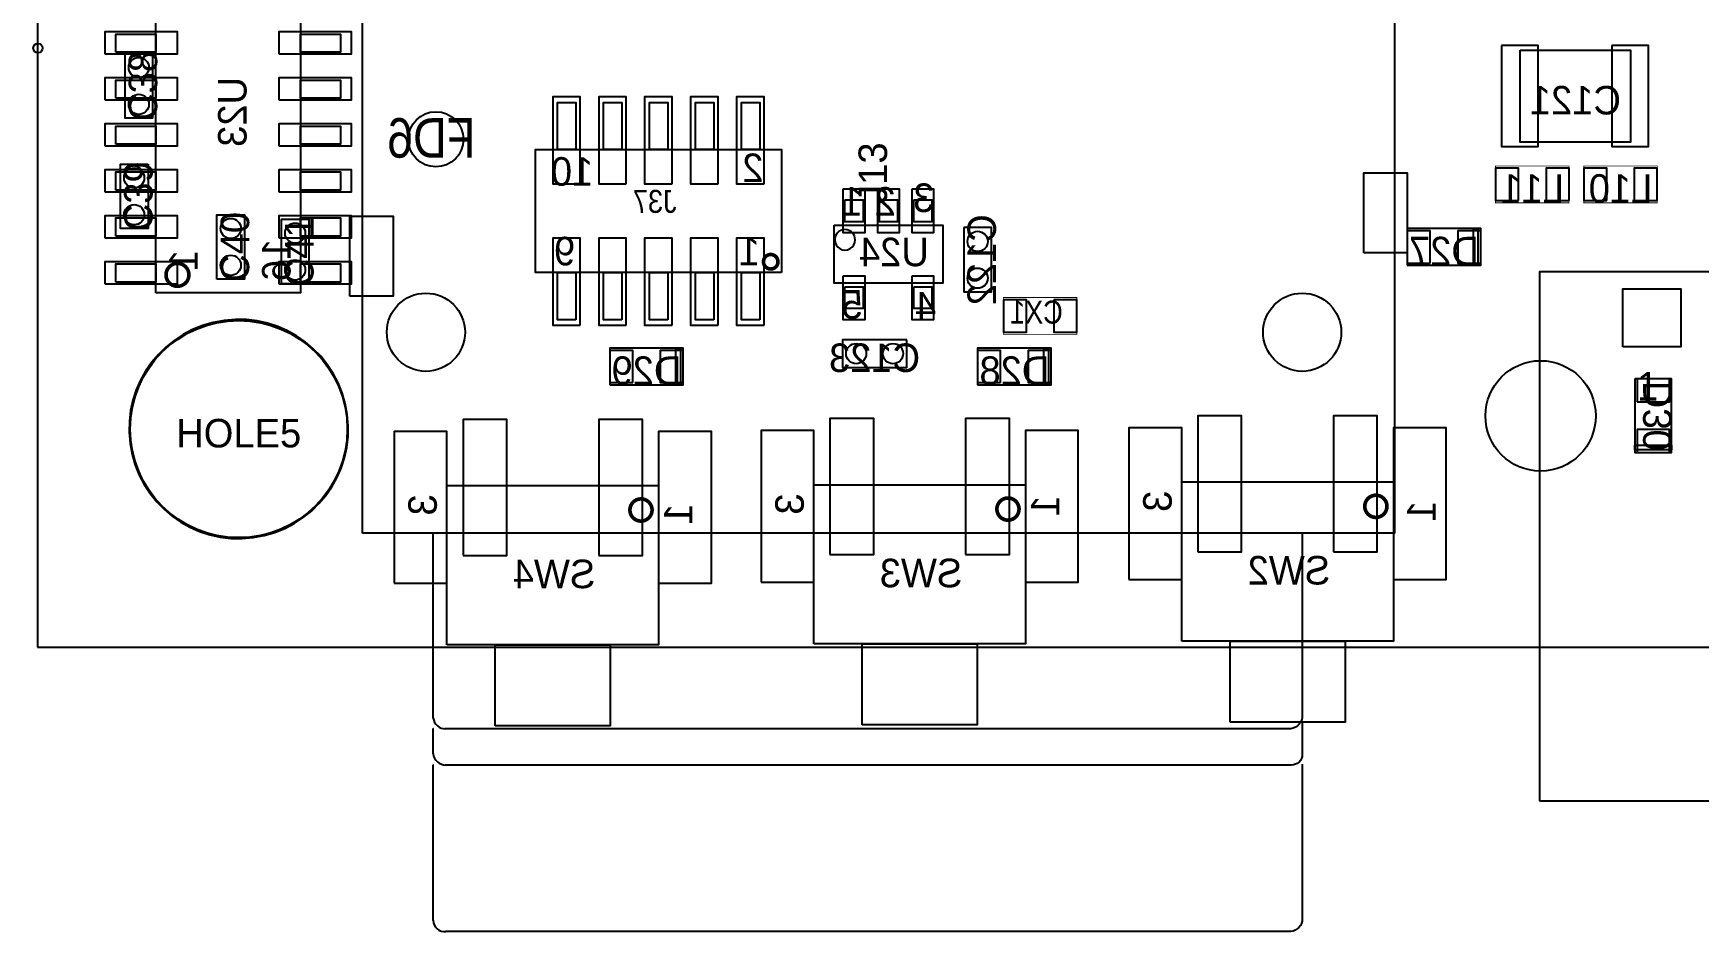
# Model space of a CAD drawing. Extents: x -1 to 124, y -8 to 108.
# Drawn here: x -0.12 to 45.87, y -7.86 to 16.95 of the extents above; entities that cross this region are included whole.
import ezdxf
from ezdxf.enums import TextEntityAlignment as Align

# ---------------------------------------------------------------- set-up
doc = ezdxf.new("R2010")
doc.units = 0
for name, color, linetype in [('BG_OUTLINE', 1, 'CONTINUOUS'), ('PG_ASSEMBLY_BOTTOM', 2, 'CONTINUOUS'), ('PG_ASSEMBLY_TOP', 3, 'CONTINUOUS'), ('PIN_BOTTOM', 5, 'CONTINUOUS'), ('PIN_TOP', 4, 'CONTINUOUS'), ('RD_ASSEMBLY_BOTTOM', 6, 'CONTINUOUS'), ('RD_ASSEMBLY_TOP', 7, 'CONTINUOUS')]:
    doc.layers.add(name, color=color, linetype=linetype)

msp = doc.modelspace()

# ---------------------------------------------------------------- linework, layer by layer
at = {"layer": 'BG_OUTLINE'}
msp.add_lwpolyline([(0, 0), (120.000014, 0), (120.000014, 105.000044), (0, 105.000044)], close=True, dxfattribs=at)
at = {"layer": 'PG_ASSEMBLY_BOTTOM'}
for points in [[(3.261868, 9.77773), (3.261868, 19.77771), (7.26186, 19.77771), (7.26186, 9.77773)], [(2.161794, 16.427704), (2.161794, 16.92783), (3.261868, 16.92783), (3.261868, 16.427704)], [(7.26186, 16.427704), (7.26186, 16.92783), (8.361934, 16.92783), (8.361934, 16.427704)], [(40.9448, 16.4846), (43.9928, 16.4846), (43.9928, 13.9446), (40.9448, 13.9446)], [(2.161794, 15.157704), (2.161794, 15.65783), (3.261868, 15.65783), (3.261868, 15.157704)], [(7.26186, 15.157704), (7.26186, 15.65783), (8.361934, 15.65783), (8.361934, 15.157704)], [(14.860016, 13.739622), (14.35989, 13.739622), (14.35989, 15.039594), (14.860016, 15.039594)], [(16.130016, 13.739622), (15.62989, 13.739622), (15.62989, 15.039594), (16.130016, 15.039594)], [(17.400016, 13.739622), (16.89989, 13.739622), (16.89989, 15.039594), (17.400016, 15.039594)], [(18.670016, 13.739622), (18.16989, 13.739622), (18.16989, 15.039594), (18.670016, 15.039594)], [(19.940016, 13.739622), (19.43989, 13.739622), (19.43989, 15.039594), (19.940016, 15.039594)], [(2.161794, 13.887704), (2.161794, 14.38783), (3.261868, 14.38783), (3.261868, 13.887704)], [(7.26186, 13.887704), (7.26186, 14.38783), (8.361934, 14.38783), (8.361934, 13.887704)], [(20.545044, 10.339578), (13.744956, 10.339578), (13.744956, 13.739622), (20.545044, 13.739622)], [(2.161794, 12.617704), (2.161794, 13.11783), (3.261868, 13.11783), (3.261868, 12.617704)], [(7.26186, 12.617704), (7.26186, 13.11783), (8.361934, 13.11783), (8.361934, 12.617704)], [(22.295104, 12.345924), (22.794976, 12.345924), (22.794976, 11.745722), (22.295104, 11.745722)], [(23.245064, 12.345924), (23.744936, 12.345924), (23.744936, 11.745722), (23.245064, 11.745722)], [(24.195024, 12.345924), (24.694896, 12.345924), (24.694896, 11.745722), (24.195024, 11.745722)], [(2.161794, 11.347704), (2.161794, 11.84783), (3.261868, 11.84783), (3.261868, 11.347704)], [(7.26186, 11.347704), (7.26186, 11.84783), (8.361934, 11.84783), (8.361934, 11.347704)], [(21.994876, 11.6459), (24.995124, 11.6459), (24.995124, 10.0457), (21.994876, 10.0457)], [(25.5778, 11.5824), (25.5778, 9.8044), (26.3398, 9.8044), (26.3398, 11.5824)], [(37.8206, 10.541), (39.8526, 10.541), (39.8526, 11.557), (37.8206, 11.557)], [(39.7764, 10.541), (39.6494, 10.541), (39.6494, 11.557), (39.7764, 11.557)], [(2.161794, 10.077704), (2.161794, 10.57783), (3.261868, 10.57783), (3.261868, 10.077704)], [(7.26186, 10.077704), (7.26186, 10.57783), (8.361934, 10.57783), (8.361934, 10.077704)], [(14.860016, 9.039606), (14.35989, 9.039606), (14.35989, 10.339578), (14.860016, 10.339578)], [(16.130016, 9.039606), (15.62989, 9.039606), (15.62989, 10.339578), (16.130016, 10.339578)], [(17.400016, 9.039606), (16.89989, 9.039606), (16.89989, 10.339578), (17.400016, 10.339578)], [(18.670016, 9.039606), (18.16989, 9.039606), (18.16989, 10.339578), (18.670016, 10.339578)], [(19.940016, 9.039606), (19.43989, 9.039606), (19.43989, 10.339578), (19.940016, 10.339578)], [(22.295104, 9.945878), (22.794976, 9.945878), (22.794976, 9.345676), (22.295104, 9.345676)], [(24.195024, 9.945878), (24.694896, 9.945878), (24.694896, 9.345676), (24.195024, 9.345676)], [(24.003, 8.4836), (22.225, 8.4836), (22.225, 7.7216), (24.003, 7.7216)], [(15.7988, 7.239), (17.8308, 7.239), (17.8308, 8.255), (15.7988, 8.255)], [(17.7546, 7.239), (17.6276, 7.239), (17.6276, 8.255), (17.7546, 8.255)], [(25.9588, 7.239), (27.9908, 7.239), (27.9908, 8.255), (25.9588, 8.255)], [(27.9146, 7.239), (27.7876, 7.239), (27.7876, 8.255), (27.9146, 8.255)], [(44.109386, 7.4041), (44.109386, 5.3721), (45.125386, 5.3721), (45.125386, 7.4041)], [(44.109386, 5.4483), (44.109386, 5.5753), (45.125386, 5.5753), (45.125386, 5.4483)], [(11.303, 0.0635), (11.303, 4.4577), (17.145, 4.4577), (17.145, 0.0635)], [(21.4376, 0.0889), (21.4376, 4.4831), (27.2796, 4.4831), (27.2796, 0.0889)], [(31.5976, 0.1651), (31.5976, 4.5593), (37.4396, 4.5593), (37.4396, 0.1651)], [(12.6365, -2.1717), (12.6365, 0.0635), (15.8115, 0.0635), (15.8115, -2.1717)], [(22.7711, -2.1463), (22.7711, 0.0889), (25.9461, 0.0889), (25.9461, -2.1463)], [(32.9311, -2.0701), (32.9311, 0.1651), (36.1061, 0.1651), (36.1061, -2.0701)]]:
    msp.add_lwpolyline(points, close=True, dxfattribs=at)
at = {"layer": 'PG_ASSEMBLY_BOTTOM', "const_width": 0.0254}
for points in [[(40.259, 12.2682), (42.291, 12.2682), (42.291, 13.2842), (40.259, 13.2842)], [(42.6974, 12.2682), (44.7294, 12.2682), (44.7294, 13.2842), (42.6974, 13.2842)], [(28.702, 9.652), (26.67, 9.652), (26.67, 8.636), (28.702, 8.636)]]:
    msp.add_lwpolyline(points, close=True, dxfattribs=at)
at = {"layer": 'PG_ASSEMBLY_BOTTOM'}
msp.add_lwpolyline([(22.577806, 11.24585, 1), (22.012194, 11.24575, 1)], format="xyb", close=True, dxfattribs=at)
for points, const_width in [([(3.961892, 10.57783, 1), (3.761836, 9.97761, 1)], 0.100076), ([(20.444968, 10.639552, 1), (20.045032, 10.639648, 1)], 0.100076), ([(16.6624, 4.090416, 1), (16.6624, 3.478784, 1)], 0.1016), ([(26.797, 4.115816, 1), (26.797, 3.504184, 1)], 0.1016), ([(36.957, 4.192016, 1), (36.957, 3.580384, 1)], 0.1016)]:
    msp.add_lwpolyline(points, format="xyb", close=True, dxfattribs=dict(at, const_width=const_width))
at = {"layer": 'PG_ASSEMBLY_TOP'}
for points in [[(8.973058, 3.142996), (8.973058, 32.142938), (37.473128, 32.142938), (37.473128, 3.142996)], [(3.175, 16.383), (3.175, 14.605), (2.413, 14.605), (2.413, 16.383)], [(3.048, 13.335), (3.048, 11.557), (2.286, 11.557), (2.286, 13.335)], [(4.953, 10.16), (4.953, 11.938), (5.715, 11.938), (5.715, 10.16)], [(7.493, 11.811), (7.493, 10.033), (6.731, 10.033), (6.731, 11.811)], [(41.47312, -4.2418), (54.68112, -4.2418), (54.68112, 10.3632), (41.47312, 10.3632)]]:
    msp.add_lwpolyline(points, close=True, dxfattribs=at)
msp.add_lwpolyline([(5.952744, 3.020568, 1), (5.152644, 9.020556, 1)], format="xyb", close=True, dxfattribs=at)
for points in [[(10.922254, -1.964944), (10.92327, 3.142996)], [(34.923222, 3.142996), (34.923222, -1.960118)], [(10.931144, -2.257044), (10.92327, -2.257044), (10.92327, -2.251964)], [(10.92327, -2.94513), (10.92327, -2.257044)], [(34.611056, -2.257044), (11.242294, -2.257044)], [(34.923222, -2.09804), (34.923222, -2.257044), (34.90214, -2.257044)], [(34.923222, -2.257044), (34.923222, -2.965958)], [(10.934192, -3.257042), (10.92327, -3.257042), (10.92327, -3.251962)], [(10.92327, -7.547102), (10.92327, -3.257042)], [(34.623248, -3.257042), (11.255248, -3.257042)], [(34.923222, -3.230118), (34.923222, -3.257042), (34.900108, -3.257042)], [(34.923222, -3.257042), (34.923222, -7.575042)], [(34.561272, -7.857998), (11.272266, -7.856982)], [(34.923222, -7.85495), (34.923222, -7.856982)]]:
    msp.add_lwpolyline(points, dxfattribs=at)
for points in [[(10.922254, -1.960118, 0.377954), (11.273282, -2.257044)], [(34.925254, -1.941068, -0.383831), (34.538158, -2.257044)], [(10.92327, -2.943098, 0.393846), (11.28014, -3.257042)], [(34.923222, -2.964942, -0.426189), (34.621216, -3.257042)], [(10.92327, -7.544054, 0.453704), (11.277092, -7.856982)], [(34.924238, -7.571994, -0.357674), (34.542222, -7.857998)]]:
    msp.add_lwpolyline(points, format="xyb", dxfattribs=at)
at = {"layer": 'PIN_BOTTOM'}
for points in [[(1.858518, 16.37792), (3.865118, 16.37792), (3.865118, 16.98752), (1.858518, 16.98752)], [(6.65861, 16.37792), (8.66521, 16.37792), (8.66521, 16.98752), (6.65861, 16.98752)], [(40.4241, 16.6116), (40.4241, 13.8176), (41.4401, 13.8176), (41.4401, 16.6116)], [(43.4721, 16.6116), (43.4721, 13.8176), (44.4881, 13.8176), (44.4881, 16.6116)], [(1.858518, 15.10792), (3.865118, 15.10792), (3.865118, 15.71752), (1.858518, 15.71752)], [(6.65861, 15.10792), (8.66521, 15.10792), (8.66521, 15.71752), (6.65861, 15.71752)], [(14.986, 12.789408), (14.986, 15.189708), (14.224, 15.189708), (14.224, 12.789408)], [(16.256, 12.789408), (16.256, 15.189708), (15.494, 15.189708), (15.494, 12.789408)], [(17.526, 12.789408), (17.526, 15.189708), (16.764, 15.189708), (16.764, 12.789408)], [(18.796, 12.789408), (18.796, 15.189708), (18.034, 15.189708), (18.034, 12.789408)], [(20.066, 12.789408), (20.066, 15.189708), (19.304, 15.189708), (19.304, 12.789408)], [(1.858518, 13.83792), (3.865118, 13.83792), (3.865118, 14.44752), (1.858518, 14.44752)], [(6.65861, 13.83792), (8.66521, 13.83792), (8.66521, 14.44752), (6.65861, 14.44752)], [(1.858518, 12.56792), (3.865118, 12.56792), (3.865118, 13.17752), (1.858518, 13.17752)], [(6.65861, 12.56792), (8.66521, 12.56792), (8.66521, 13.17752), (6.65861, 13.17752)], [(40.894, 12.3317), (40.894, 13.2207), (40.259, 13.2207), (40.259, 12.3317)], [(42.291, 12.3317), (42.291, 13.2207), (41.656, 13.2207), (41.656, 12.3317)], [(43.3324, 12.3317), (43.3324, 13.2207), (42.6974, 13.2207), (42.6974, 12.3317)], [(44.7294, 12.3317), (44.7294, 13.2207), (44.0944, 13.2207), (44.0944, 12.3317)], [(22.24024, 12.642596), (22.24024, 11.448796), (22.84984, 11.448796), (22.84984, 12.642596)], [(23.1902, 12.642596), (23.1902, 11.448796), (23.7998, 11.448796), (23.7998, 12.642596)], [(24.14016, 12.642596), (24.14016, 11.448796), (24.74976, 11.448796), (24.74976, 12.642596)], [(1.858518, 11.29792), (3.865118, 11.29792), (3.865118, 11.90752), (1.858518, 11.90752)], [(6.65861, 11.29792), (8.66521, 11.29792), (8.66521, 11.90752), (6.65861, 11.90752)], [(14.986, 8.889492), (14.986, 11.289792), (14.224, 11.289792), (14.224, 8.889492)], [(16.256, 8.889492), (16.256, 11.289792), (15.494, 11.289792), (15.494, 8.889492)], [(17.526, 8.889492), (17.526, 11.289792), (16.764, 11.289792), (16.764, 8.889492)], [(18.796, 8.889492), (18.796, 11.289792), (18.034, 11.289792), (18.034, 8.889492)], [(20.066, 8.889492), (20.066, 11.289792), (19.304, 11.289792), (19.304, 8.889492)], [(38.4556, 10.6045), (38.4556, 11.4935), (37.8206, 11.4935), (37.8206, 10.6045)], [(39.8526, 10.6045), (39.8526, 11.4935), (39.2176, 11.4935), (39.2176, 10.6045)], [(1.858518, 10.02792), (3.865118, 10.02792), (3.865118, 10.63752), (1.858518, 10.63752)], [(6.65861, 10.02792), (8.66521, 10.02792), (8.66521, 10.63752), (6.65861, 10.63752)], [(22.24024, 10.242804), (22.24024, 9.049004), (22.84984, 9.049004), (22.84984, 10.242804)], [(24.14016, 10.242804), (24.14016, 9.049004), (24.74976, 9.049004), (24.74976, 10.242804)], [(43.7769, 8.2931), (43.7769, 9.8933), (45.3771, 9.8933), (45.3771, 8.2931)], [(26.67, 9.5885), (26.67, 8.6995), (27.305, 8.6995), (27.305, 9.5885)], [(28.067, 9.5885), (28.067, 8.6995), (28.702, 8.6995), (28.702, 9.5885)], [(16.4338, 7.3025), (16.4338, 8.1915), (15.7988, 8.1915), (15.7988, 7.3025)], [(17.8308, 7.3025), (17.8308, 8.1915), (17.1958, 8.1915), (17.1958, 7.3025)], [(26.5938, 7.3025), (26.5938, 8.1915), (25.9588, 8.1915), (25.9588, 7.3025)], [(27.9908, 7.3025), (27.9908, 8.1915), (27.3558, 8.1915), (27.3558, 7.3025)], [(44.172886, 6.7691), (45.061886, 6.7691), (45.061886, 7.4041), (44.172886, 7.4041)], [(11.7475, 2.5273), (12.954, 2.5273), (12.954, 6.2865), (11.7475, 6.2865)], [(15.494, 2.5273), (16.7005, 2.5273), (16.7005, 6.2865), (15.494, 6.2865)], [(19.9771, 1.7907), (21.4376, 1.7907), (21.4376, 5.9817), (19.9771, 5.9817)], [(21.8821, 2.5527), (23.0886, 2.5527), (23.0886, 6.3119), (21.8821, 6.3119)], [(25.6286, 2.5527), (26.8351, 2.5527), (26.8351, 6.3119), (25.6286, 6.3119)], [(27.2796, 1.7907), (28.7401, 1.7907), (28.7401, 5.9817), (27.2796, 5.9817)], [(30.1371, 1.8669), (31.5976, 1.8669), (31.5976, 6.0579), (30.1371, 6.0579)], [(32.0421, 2.6289), (33.2486, 2.6289), (33.2486, 6.3881), (32.0421, 6.3881)], [(35.7886, 2.6289), (36.9951, 2.6289), (36.9951, 6.3881), (35.7886, 6.3881)], [(37.4396, 1.8669), (38.9001, 1.8669), (38.9001, 6.0579), (37.4396, 6.0579)], [(44.172886, 5.3721), (45.061886, 5.3721), (45.061886, 6.0071), (44.172886, 6.0071)], [(9.8425, 1.7653), (11.303, 1.7653), (11.303, 5.9563), (9.8425, 5.9563)], [(17.145, 1.7653), (18.6055, 1.7653), (18.6055, 5.9563), (17.145, 5.9563)]]:
    msp.add_lwpolyline(points, close=True, dxfattribs=at)
for centre, radius in [((0.00762, 16.538956), 0.127), ((10.9982, 14.0208), 0.762), ((25.9588, 11.2014), 0.2794), ((25.9588, 10.1854), 0.2794), ((10.723118, 8.692896), 1.0795), ((34.923222, 8.692896), 1.0795), ((5.552694, 6.020562), 2.9972), ((22.606, 8.1026), 0.2794), ((23.622, 8.1026), 0.2794), ((41.50614, 6.38302), 1.524)]:
    msp.add_circle(centre, radius, dxfattribs=at)
at = {"layer": 'PIN_TOP'}
for points in [[(36.626292, 10.887964), (36.626292, 13.097764), (37.820092, 13.097764), (37.820092, 10.887964)], [(8.626348, 9.688068), (8.626348, 11.897868), (9.820148, 11.897868), (9.820148, 9.688068)], [(43.7769, 8.2931), (43.7769, 9.8933), (45.3771, 9.8933), (45.3771, 8.2931)]]:
    msp.add_lwpolyline(points, close=True, dxfattribs=at)
for centre, radius in [((0.00762, 16.538956), 0.127), ((2.794, 16.002), 0.2794), ((2.794, 14.986), 0.2794), ((2.667, 12.954), 0.2794), ((2.667, 11.938), 0.2794), ((5.334, 11.557), 0.2794), ((7.112, 11.43), 0.2794), ((5.334, 10.541), 0.2794), ((7.112, 10.414), 0.2794), ((10.723118, 8.692896), 1.0795), ((34.923222, 8.692896), 1.0795), ((5.552694, 6.020562), 2.9972), ((41.50614, 6.38302), 1.524)]:
    msp.add_circle(centre, radius, dxfattribs=at)

# ---------------------------------------------------------------- texts
at = {"layer": 'PG_ASSEMBLY_BOTTOM', "text_generation_flag": 2}
for s, p in [('10', (15.344902, 12.739624)), ('2', (20.044918, 12.8397)), ('1', (22.7838, 11.9126)), ('2', (23.6982, 11.9126)), ('3', (24.765, 12.0142)), ('9', (14.84503, 10.539476)), ('1', (19.945096, 10.539476)), ('5', (22.7838, 9.0678)), ('4', (24.8158, 9.017))]:
    msp.add_text(s, height=0.7874, dxfattribs=at).set_placement(p)
for s, p in [('16', (6.985, 11.2776)), ('1', (4.4196, 10.9728)), ('3', (11.0236, 4.2164)), ('3', (21.1582, 4.2418)), ('3', (31.3182, 4.318)), ('1', (18.0848, 3.9624)), ('1', (28.2194, 4.191)), ('1', (38.608, 4.0386))]:
    msp.add_text(s, height=0.7874, rotation=90, dxfattribs=at).set_placement(p)
at = {"layer": 'PG_ASSEMBLY_TOP'}
msp.add_text('1', height=0.7874, dxfattribs=at).set_placement((44.46524, 6.8072), align=Align.CENTER)
at = {"layer": 'RD_ASSEMBLY_BOTTOM', "text_generation_flag": 2}
for s, p in [('U23', (5.769864, 14.77772)), ('C122', (26.4668, 10.6934)), ('D30', (45.125386, 6.3881))]:
    msp.add_text(s, height=0.7874, rotation=90, dxfattribs=at).set_placement(p, align=Align.CENTER)
for s, p in [('C121', (42.4688, 14.7066)), ('L11', (41.275, 12.2682)), ('L10', (43.7134, 12.2682)), ('U24', (23.6474, 10.5156)), ('D27', (38.8366, 10.541)), ('C123', (23.114, 7.5946)), ('D29', (16.8148, 7.239)), ('D28', (26.9748, 7.239)), ('SW4', (14.2621, 1.6256)), ('SW3', (24.3967, 1.651)), ('SW2', (34.5567, 1.7272))]:
    msp.add_text(s, height=0.7874, dxfattribs=at).set_placement(p, align=Align.CENTER)
for s, height, width, p in [('FD6', 1.0922, 0.883721, (10.8712, 13.5128)), ('CX1', 0.635, 0.88, (27.5844, 8.932164))]:
    msp.add_text(s, height=height, dxfattribs=dict(at, width=width)).set_placement(p, align=Align.CENTER)
at = {"layer": 'RD_ASSEMBLY_BOTTOM', "text_generation_flag": 2, "width": 0.88}
msp.add_text('J37', height=0.635, dxfattribs=at).set_placement((17.645126, 11.989562))
at = {"layer": 'RD_ASSEMBLY_TOP'}
for s, p in [('C38', (3.302, 15.494)), ('J13', (23.457662, 13.085572)), ('C39', (3.175, 12.446)), ('C40', (5.842, 11.049)), ('C41', (7.62, 10.922))]:
    msp.add_text(s, height=0.7874, rotation=90, dxfattribs=at).set_placement(p, align=Align.CENTER)
msp.add_text('HOLE5', height=0.7874, dxfattribs=at).set_placement((5.552694, 5.512562), align=Align.CENTER)

doc.saveas('drawing.dxf')
